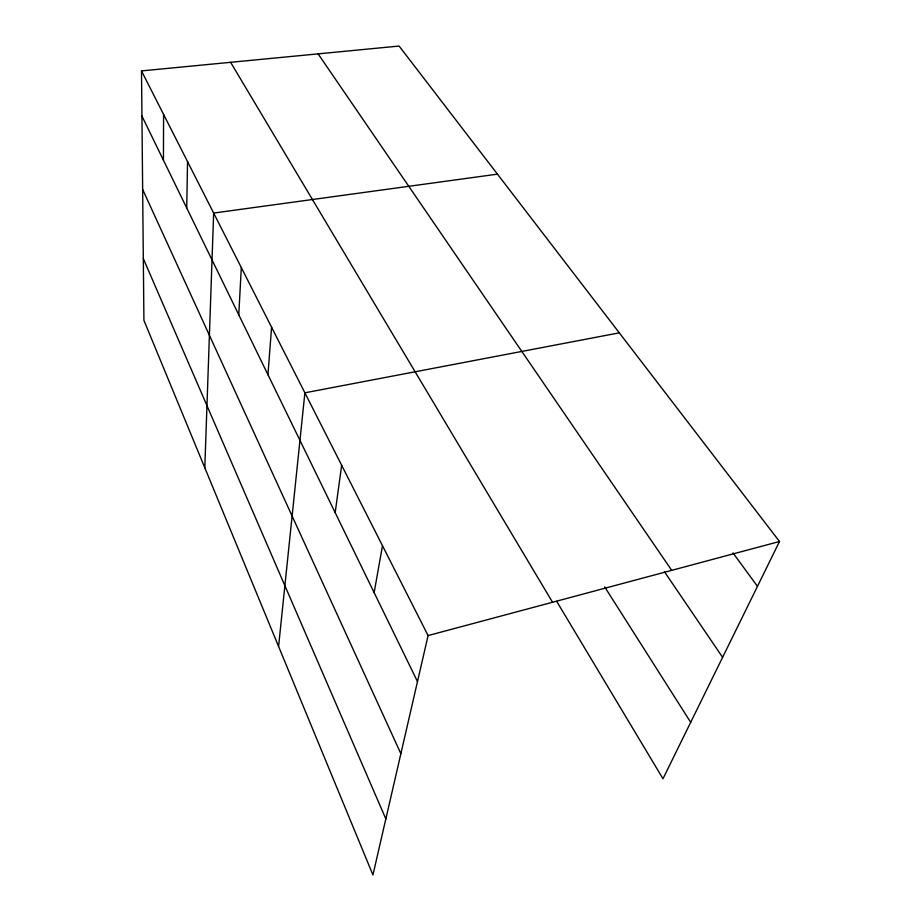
<?xml version="1.0" encoding="UTF-8"?>
<svg xmlns="http://www.w3.org/2000/svg" width="921" height="921" viewBox="0 0 921 921"><rect width="100%" height="100%" fill="white"/><g stroke="black" fill="none" stroke-linecap="round" stroke-linejoin="round"><path stroke-width="1.38" d="M163.443 160.208L163.581 114.411M186.721 207.996L187.55 161.636M204.807 467.787L213.649 213.062L497.467 174.15M238.769 314.798L241.314 267.562M267.953 374.697L271.591 327.22M278.579 646.461L304.886 392.818L619.303 332.838M335.175 512.663L341.656 465.266M374.145 592.64L382.491 545.716M141.5 70.905L428.092 635.571L372.936 874.95L143.918 320.347L141.5 70.905L399.104 46.05L779.5 541.49L662.982 778.752L556.675 601.332M428.092 635.571L779.5 541.49M733.012 552.911L757.476 586.332M318.102 53.867L671.708 570.352M664.375 571.63L722.605 657.329M604.66 586.861L690.692 722.329M230.618 62.306L552.531 602.253M141.938 116.081L417.489 681.586M142.651 189.427L400.877 753.7M143.319 258.617L385.841 818.93"/></g></svg>
